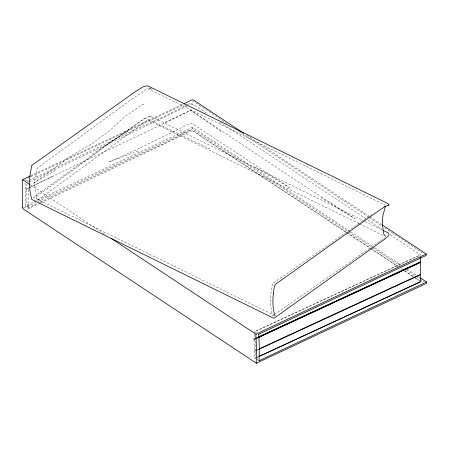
<?xml version="1.0" encoding="UTF-8"?>
<svg xmlns="http://www.w3.org/2000/svg" width="449" height="449" viewBox="0 0 449 449"><rect width="100%" height="100%" fill="white"/><g stroke="black" fill="none" stroke-linecap="round" stroke-linejoin="round"><path stroke-width="0.34" stroke-dasharray="2.25 1.68" d="M26.94 183.871L26.772 188.726A5.225 3.351 -55.4 0 0 26.682 189.304M254.19 334.202L254.016 339.051L255.29 338.462M254.235 333.568L254.37 331.665L420.466 254.768M359.015 223.641L147.76 119.95L37.441 200.349L36.453 196.729L35.763 196.325L36.425 196.589L92.803 155.64L111.588 141.334L91.169 154.883M273.851 315.03L272.717 315.821L271.746 312.274A4.395 2.279 -66 0 1 271.684 311.988C269.77 302.654 270.539 292.984 272.42 283.706L371.806 214.616M274.423 314.631L384.922 237.695M127.797 131.321L111.644 141.435L145.56 118.031L209.874 148.933M55.199 170.446L34.001 182.878L35.342 187.979L36.425 196.589M187.216 104.813L164.233 116.392L136.333 129.065L29.017 180.431M187.839 104.499L190.943 102.933L207.814 114.108M28.568 188.114L26.716 189.018L29.83 187.508M29.185 187.811L53.257 176.036M30.453 187.211C83.643 160.809 137.927 136.692 191.021 110.134L163.251 123.279M27.12 181.334L28.382 180.728M29.241 181.761L187.39 106.076M36.88 203.694L27.406 208.218L26.873 201.113A5.175 3.323 -55.5 0 1 26.8 200.742M40.034 202.185L136.625 155.999L164.519 143.338L191.229 129.884L370.526 248.493M40.275 203.15L28.893 208.6L25.009 206.029L191.218 127.858L192.57 127.595L193.889 128.083L349.962 231.325M40.91 202.853L190.836 131.159L192.464 130.833L194.063 131.422L346.684 232.38M30.88 175.699L182.777 104.23M27.254 178.309L184.59 104.247M23.595 208.229L35.617 202.572M38.154 201.382L192.582 128.717L348.155 231.499M255.924 338.17L257.833 337.283M255.262 338.613L253.943 339.489L255.217 338.9M255.896 338.316L257.805 337.435M255.851 338.608L257.76 337.721M253.926 339.635L255.2 339.04M255.835 338.748L257.743 337.861M256.985 357.342L258.259 356.753M256.564 357.668L254.656 358.549L254.151 351.561L255.425 350.972M257.198 357.37L258.472 356.781M255.341 350.607L254.05 351.073M255.975 350.315L257.883 349.434M256.059 350.68L257.967 349.799M138.135 151.055L108.641 162.078L136.154 149.871L191.156 122.981L289.521 187.626L254.628 166.927M190.55 104.561L192.183 104.235L193.783 104.825M192.284 100.997L193.603 101.485L226.925 123.526M143.686 104.561L142.681 104.241L123.666 117.458L109.999 130.412L91.366 143.994L71.268 155.713L34.001 182.878L35.606 178.292L37.149 168.229L129.357 100.963L147.468 88.475L385.764 205.434M364.655 221.301L154.787 118.295C150.808 115.124 145.841 117.122 142.249 119.872L33.462 197.162L33.018 197.111L274.109 315.204M365.284 221.61L382.251 229.939M359.643 223.95L384.164 235.983M320.968 197.594L354.968 218.714L289.397 176.092L191.021 110.398L222.603 132.522M246.636 135.194L369.488 216.463M370.071 216.85L381.773 224.59M238.615 131.26L368.382 217.097M368.966 217.484L381.824 225.993M384.748 227.929L423.328 253.449M220.094 122.229L367.321 219.606M367.905 219.993L382.065 229.377M390.097 234.675L420.657 254.903L254.796 331.693L256.458 332.793M350.546 231.712L373.927 247.18M374.511 247.562L400.817 264.966M407.243 269.22L417.766 276.18M418.35 276.567L420.107 277.723M348.744 231.886L372.142 247.365M372.726 247.753L399.638 265.555M406.076 269.81L415.437 276M416.021 276.388L419.529 278.711M420.112 279.098L423.626 281.422M347.268 232.767L398.14 266.42M404.571 270.674L419.776 280.732M371.11 248.881L397.977 266.65M400.895 268.581L402.063 269.355M404.403 270.899L413.159 276.696M415.499 278.24L419.585 280.945M24.723 179.499L28.607 182.064M30.257 184.881L106.312 235.192M256.188 358.959L258.405 360.424M192.57 127.595L192.582 128.717M26.727 189.282A210.34 135.149 -55.3 0 1 26.856 200.72M253.977 339.607A210.39 135.278 -55.3 0 1 254.1 351.051M25.049 182.973A256.738 165.12 -55.3 0 1 25.122 205.984M255.2 337.014A256.749 165.114 -55.3 0 1 255.172 358.184M28.478 189.534A256.721 164.564 -55.5 0 1 28.315 208.83M149.41 116.6L149.057 116.661L151.027 116.622L149.41 116.6M151.768 89.25L148.501 87.746L151.768 89.25"/><path stroke-width="0.67" d="M22.781 207.393L22.787 208.336L23.55 209.195L256.39 363.219L426.55 283.358L426.533 281.978L420.691 278.111M29.993 175.733C29.028 183.663 29.505 191.802 31.834 199.463L273.559 318.167L274.272 318.06L384.355 239.44L388.043 236.286L389.002 234.726L388.991 233.923L388.531 233.02L382.879 230.242M30.032 175.351L31.688 165.485L134.627 92.112L143.321 86.685L147.626 85.781L387.285 203.229L388.901 204.491L388.907 205.3L388.031 205.171M385.354 206.596L382.918 215.548L382.279 221.194M22.495 180.863L22.529 179.931L23.286 179.269L30.246 175.997M258.675 334.258L426.253 255.38L426.236 254.005L256.94 333.658L255.879 334.606L255.874 335.577A248.398 159.659 -55.3 0 1 256.171 362.102L256.39 363.219M184.045 103.629L192.273 99.762L193.396 99.975L243.706 133.258M258.961 360.794L426.533 281.978M258.467 336.991L420.539 261.829M258.439 337.143L420.545 262.098L420.494 257.333M258.394 337.424L420.545 262.227L420.752 281.719L259.112 356.489M258.377 337.569L420.545 262.362M258.893 356.461L420.943 281.501M259.157 348.845L420.674 274.255M258.602 349.507L420.679 274.653M388.486 205.305L384.799 206.63L385.096 206.461L377.008 211.911L275.349 284.385L274.305 286.799L273.318 293.697L273.351 293.315C272.605 300.819 272.537 308.716 275.041 315.9M382.357 224.977L426.236 254.005M402.646 269.742L403.814 270.517M413.742 277.084L414.915 277.852M29.673 184.494L22.832 179.718M110.993 238.284L256.076 334.264M385.618 236.41L383.794 234.238L382.509 225.538M382.284 221.25L382.503 225.482M258.708 334.241A256.761 165.047 -55.3 0 1 259 360.777M22.181 181.031A249.279 159.861 -55.5 0 1 22.411 207.539"/></g></svg>
